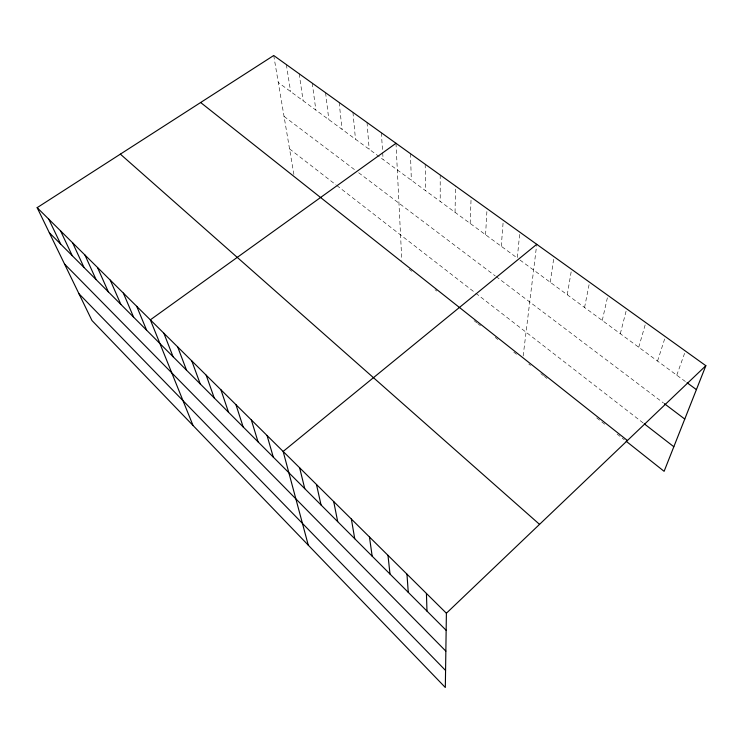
<?xml version="1.0" encoding="UTF-8"?>
<svg xmlns="http://www.w3.org/2000/svg" width="743" height="743" viewBox="0 0 743 743"><rect width="100%" height="100%" fill="white"/><g stroke="black" fill="none" stroke-linecap="round" stroke-linejoin="round"><path stroke-width="0.56" stroke-dasharray="3.71 2.79" d="M455.05 212.331L455.524 186.019M470.17 223.439L471.127 197.22M485.578 234.751L487.046 208.644M501.274 246.286L503.28 220.299M519.617 234.435L517.286 258.044L278.291 82.51M523.165 355.953L536.743 244.317M550.266 282.266L553.981 256.697M567.243 294.739L571.59 269.328M584.574 307.472L589.561 282.229M602.257 320.456L607.913 295.408M620.303 333.718L626.665 308.865M638.739 347.25L645.816 322.611M657.555 361.07L665.384 336.663M676.771 375.187L685.399 351.021M520.007 260.05L686.114 382.051M284.04 116.391L355.191 170.128M358.646 172.748L495.247 275.922M496.129 276.591L663.397 402.92M289.547 148.879L335.975 184.858M336.839 185.527L474.916 292.556M475.808 293.244L643.336 423.101M409.114 269.142L411.808 271.269M435.036 289.686L436.763 291.061M474.08 320.651L476.811 322.815M477.721 323.53L480.442 325.694M495.191 337.387L497.838 339.486M513.794 352.136L516.487 354.272M528.775 364.014L530.493 365.38M540.867 373.599L543.486 375.679M544.359 376.376L546.987 378.456M596.694 417.863L605.526 424.875M617.108 434.061L624.343 439.791M273.721 55.511L293.996 175.097M286.334 64.576L290.606 91.547M299.178 73.789L303.125 100.742M312.255 83.179L315.868 110.103M325.573 92.736L328.843 119.632M339.142 102.478L342.04 129.328M352.953 112.397L355.488 139.201M367.033 122.502L369.178 149.259M381.373 132.793L382.608 151.711M382.682 152.817L383.119 159.494M396 143.288L401.796 260.356M410.461 153.671L411.353 180.243M425.191 164.249L425.655 190.737M440.209 175.023L440.218 201.437"/><path stroke-width="1.11" d="M705.85 365.705L446.394 613.226L445.326 687.489L91.974 320.539L37.15 207.659L273.721 55.511L705.85 365.705L664.112 471.322L626.145 441.221M536.743 244.317L283.148 451.447L308.271 545.158M396 143.288L150.346 319.843L193.013 425.46M687.052 382.738L696.405 389.611M664.307 403.607L684.758 419.061M644.246 423.807L673.827 446.738M200.638 102.515L627.436 440.515M120.366 154.145L539.539 524.363M37.15 207.659L446.394 613.226M49.326 232.726L446.144 630.305M64.511 263.988L445.846 651.137M78.962 293.754L445.568 670.474M48.741 219.148L60.675 244.094M60.554 230.859L72.238 255.685M72.61 242.803L84.033 267.508M84.916 254.998L96.061 279.554M97.463 267.434L108.329 291.841M110.27 280.13L120.84 304.379M123.357 293.086L133.601 317.159M136.712 306.32L146.622 330.208M163.869 333.245L173.082 356.724M177.679 346.925L186.521 370.181M191.778 360.894L200.229 383.917M206.183 375.178L214.235 397.951M220.903 389.759L228.528 412.272M235.949 404.675L243.128 426.9M251.329 419.916L258.035 441.834M267.062 435.509L273.275 457.103M299.615 467.765L304.769 488.662M316.462 484.455L321.05 504.971M333.7 501.544L337.703 521.651M351.365 519.041L354.736 538.721M369.447 536.966L372.169 556.182M387.976 555.327L390.01 574.06M406.96 574.144L408.269 592.366M426.426 593.443L426.984 611.108"/></g></svg>
